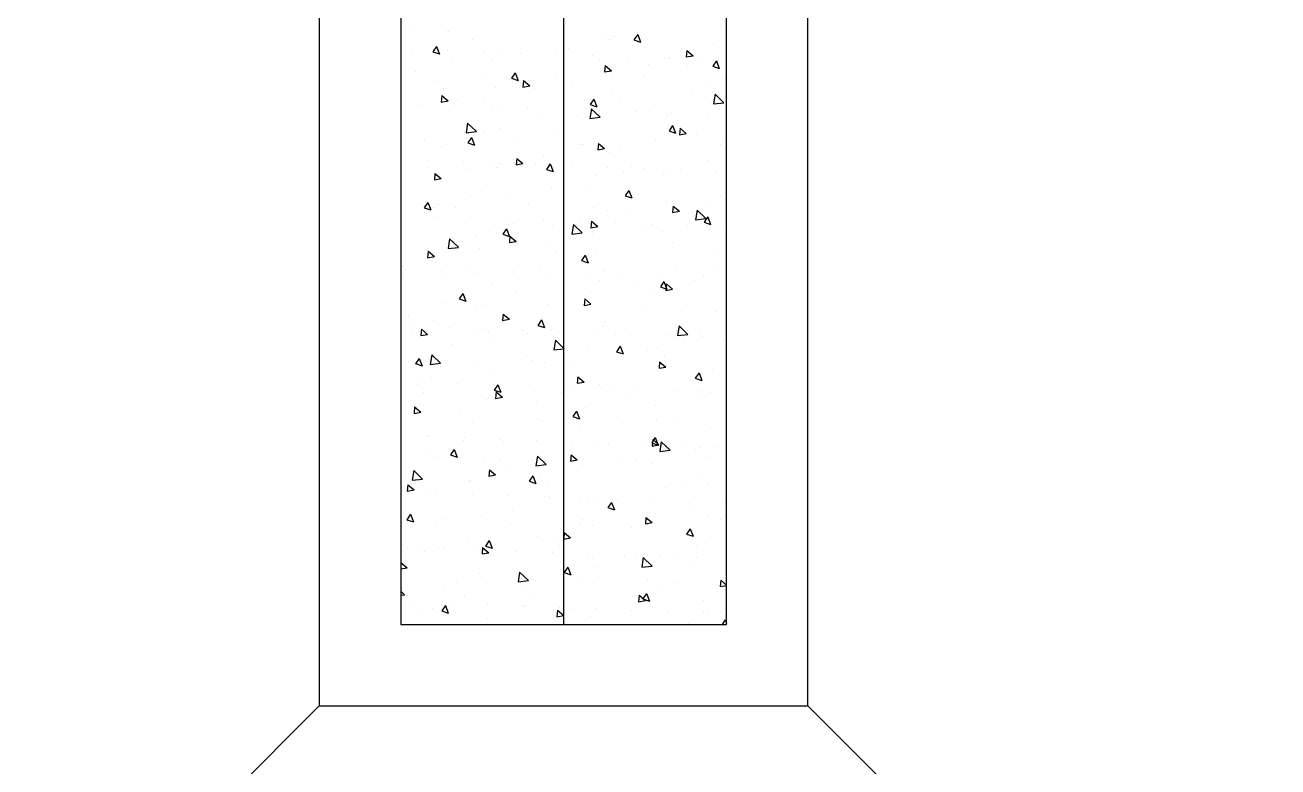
# Model space of a CAD drawing. Header units: millimetres. Extents: x 331487 to 517269, y 198509 to 399936.
# Drawn here: x 436408 to 437562, y 334707 to 335391 of the extents above; entities that cross this region are included whole.
import ezdxf

# ---------------------------------------------------------------- set-up
doc = ezdxf.new("R2010")
doc.units = ezdxf.units.MM
doc.header["$MEASUREMENT"] = 0
doc.layers.add('COLUMN', color=6, linetype='Continuous')
doc.layers.add('FOOTING', color=5, linetype='Continuous')

msp = doc.modelspace()

# ---------------------------------------------------------------- linework, layer by layer
at = {"layer": 'COLUMN'}
for p, q in [((436754.3, 336038.5), (436754.3, 334838.5)), ((437054.3, 334838.5), (437054.3, 336038.5)), ((436754.3, 334838.5), (437054.3, 334838.5))]:
    msp.add_line(p, q, dxfattribs=at)
at = {"layer": 'COLUMN', "color": 2, "linetype": 'Continuous'}
for p, q in [((437049.9, 335390.2), (437049.9, 335390.2)), ((436762.6, 335386.4), (436762.6, 335386.4)), ((436796.1, 335386), (436796.1, 335386)), ((436798.7, 335385.1), (436798.7, 335385.1)), ((436820.1, 335377.8), (436820.1, 335377.8)), ((436943.2, 335380.9), (436943.2, 335380.9)), ((436946.7, 335377.5), (436946.7, 335377.5)), ((436951.1, 335380.1), (436951.1, 335380.1)), ((436972.5, 335382.3), (436969.1, 335377.3)), ((436969.1, 335377.3), (436975.2, 335375.3)), ((436972.5, 335382.3), (436975.2, 335375.3)), ((436979.3, 335379.6), (436979.3, 335379.6)), ((436764.6, 335368.6), (436764.6, 335368.6)), ((436787.2, 335371.2), (436783.8, 335366.3)), ((436783.8, 335366.3), (436789.9, 335364.3)), ((436787.2, 335371.2), (436789.9, 335364.2)), ((436797.8, 335367.4), (436797.8, 335367.4)), ((436831.1, 335366.1), (436831.1, 335366.1)), ((436846.9, 335366.1), (436846.9, 335366.1)), ((436908.7, 335369.4), (436908.7, 335369.4)), ((437017.8, 335367.5), (437017.3, 335361.6)), ((437017.8, 335367.5), (437023.5, 335362.7)), ((437041.9, 335373.1), (437041.9, 335373.1)), ((436802, 335360.1), (436802, 335360.1)), ((436838.2, 335358.8), (436838.2, 335358.8)), ((436864.4, 335364.9), (436864.4, 335364.9)), ((436897.7, 335363.7), (436897.7, 335363.7)), ((436931, 335362.5), (436931, 335362.5)), ((436937.7, 335359.1), (436937.7, 335359.1)), ((436964.3, 335361.3), (436964.3, 335361.3)), ((436982.6, 335354.6), (436982.6, 335354.6)), ((436997.6, 335360.1), (436997.6, 335360.1)), ((437002.2, 335360.7), (437002.2, 335360.7)), ((437017.3, 335361.6), (437023.5, 335362.7)), ((437030.9, 335358.8), (437030.9, 335358.8)), ((437045, 335357.9), (437041.7, 335353)), ((437045, 335357.9), (437047.7, 335350.9)), ((436767.6, 335348.5), (436767.6, 335348.5)), ((436833.5, 335345), (436833.5, 335345)), ((436852.1, 335343.5), (436852.1, 335343.5)), ((436859.7, 335346.9), (436856.4, 335341.9)), ((436859.7, 335346.9), (436862.4, 335339.9)), ((436898, 335346.7), (436898, 335346.7)), ((436942.6, 335353.7), (436942, 335347.7)), ((436942, 335347.7), (436948.3, 335348.8)), ((436942.6, 335353.7), (436948.3, 335348.8)), ((436948.2, 335343), (436948.2, 335343)), ((436978.7, 335343.2), (436978.7, 335343.2)), ((437018.8, 335353.3), (437018.8, 335353.3)), ((437041.7, 335353), (437047.7, 335350.9)), ((436785.1, 335339.6), (436785.1, 335339.6)), ((436793.9, 335332.6), (436793.9, 335332.6)), ((436841.5, 335333.8), (436841.5, 335333.8)), ((436856.4, 335341.9), (436862.4, 335339.9)), ((436867.3, 335339.8), (436866.8, 335333.8)), ((436866.8, 335333.8), (436873.1, 335335)), ((436867.3, 335339.8), (436873.1, 335335)), ((436877.6, 335332.5), (436877.6, 335332.5)), ((436911.7, 335339.3), (436911.7, 335339.3)), ((437038.4, 335339), (437038.4, 335339)), ((437053.1, 335340.8), (437053.1, 335340.8)), ((436792.1, 335325.9), (436791.6, 335319.9)), ((436791.6, 335319.9), (436797.9, 335321.1)), ((436792.1, 335325.9), (436797.9, 335321.1)), ((436807, 335322.2), (436807, 335322.2)), ((436830.1, 335319.5), (436830.1, 335319.5)), ((436932.2, 335322.6), (436928.9, 335317.6)), ((436932.2, 335322.6), (436934.9, 335315.6)), ((436948.9, 335326.8), (436948.9, 335326.8)), ((436956.7, 335319.2), (436956.7, 335319.2)), ((437022.1, 335328.3), (437022.1, 335328.3)), ((437039.6, 335319.7), (437039.6, 335319.7)), ((437043.8, 335327.1), (437042.4, 335318.2)), ((437042.4, 335318.2), (437051.9, 335319.3)), ((437043.8, 335327.1), (437051.9, 335319.3)), ((436771, 335318.1), (436771, 335318.1)), ((436804.2, 335316.8), (436804.2, 335316.8)), ((436837.5, 335315.6), (436837.5, 335315.6)), ((436844.7, 335312.7), (436844.7, 335312.7)), ((436870.8, 335314.4), (436870.8, 335314.4)), ((436904.1, 335313.2), (436904.1, 335313.2)), ((436929.9, 335313.8), (436928.5, 335304.9)), ((436928.9, 335317.6), (436934.9, 335315.6)), ((436929.8, 335313.8), (436938, 335306)), ((436937.4, 335312), (436937.4, 335312)), ((436970.7, 335310.8), (436970.7, 335310.8)), ((436987.6, 335316.7), (436987.6, 335316.7)), ((437004, 335309.5), (437004, 335309.5)), ((437037.3, 335308.3), (437037.3, 335308.3)), ((436815.9, 335300.6), (436814.5, 335291.7)), ((436815.9, 335300.6), (436824, 335292.8)), ((436880.9, 335307.5), (436880.9, 335307.5)), ((436917, 335306.2), (436917, 335306.2)), ((436928.5, 335304.9), (436938, 335306)), ((436935.4, 335305.7), (436935.4, 335305.7)), ((437000, 335307.3), (437000, 335307.3)), ((437004.7, 335298.3), (437001.4, 335293.3)), ((437004.7, 335298.3), (437007.4, 335291.3)), ((436775.9, 335285.4), (436775.9, 335285.4)), ((436814.5, 335291.7), (436824, 335292.8)), ((436819.5, 335287.2), (436816.1, 335282.3)), ((436819.5, 335287.2), (436822.1, 335280.2)), ((436831.3, 335291.7), (436831.3, 335291.7)), ((436846.4, 335295.9), (436846.4, 335295.9)), ((436862.1, 335285.1), (436862.1, 335285.1)), ((436895.8, 335293.3), (436895.8, 335293.3)), ((436988.7, 335284.8), (436988.7, 335284.8)), ((437001.4, 335293.3), (437007.4, 335291.3)), ((437011.5, 335295.8), (437011, 335289.8)), ((437011, 335289.8), (437017.2, 335291)), ((437011.5, 335295.8), (437017.3, 335291)), ((437027, 335290.4), (437027, 335290.4)), ((437050.8, 335287.4), (437050.8, 335287.4)), ((436791.6, 335279.3), (436791.6, 335279.3)), ((436795.1, 335281.3), (436795.1, 335281.3)), ((436816.1, 335282.3), (436822.1, 335280.2)), ((436920.3, 335281.2), (436920.3, 335281.2)), ((436921.7, 335281), (436921.7, 335281)), ((436936.3, 335281.9), (436935.8, 335276)), ((436935.8, 335276), (436942, 335277.1)), ((436936.3, 335281.9), (436942, 335277.1)), ((436946.6, 335273.4), (436946.6, 335273.4)), ((436956.5, 335279.9), (436956.5, 335279.9)), ((437048.4, 335280.7), (437048.4, 335280.7)), ((436778.5, 335266.1), (436778.5, 335266.1)), ((436811.7, 335264.9), (436811.7, 335264.9)), ((436845, 335263.7), (436845, 335263.7)), ((436861.1, 335268.1), (436860.5, 335262.1)), ((436860.5, 335262.1), (436866.8, 335263.2)), ((436861.1, 335268.1), (436866.8, 335263.2)), ((436878.3, 335262.5), (436878.3, 335262.5)), ((436885.9, 335269.6), (436885.9, 335269.6)), ((436892, 335262.9), (436888.6, 335257.9)), ((436892, 335262.9), (436894.7, 335255.9)), ((437037.4, 335266.3), (437037.4, 335266.3)), ((436779.2, 335260.3), (436779.2, 335260.3)), ((436785.8, 335254.2), (436785.3, 335248.2)), ((436785.8, 335254.2), (436791.6, 335249.4)), ((436815.3, 335259.1), (436815.3, 335259.1)), ((436840.1, 335261.2), (436840.1, 335261.2)), ((436842.4, 335259.4), (436842.4, 335259.4)), ((436888.6, 335257.9), (436894.7, 335255.9)), ((436911.6, 335261.3), (436911.6, 335261.3)), ((436933.2, 335252.3), (436933.2, 335252.3)), ((436944.9, 335260), (436944.9, 335260)), ((436959.8, 335254.9), (436959.8, 335254.9)), ((436966.7, 335260.9), (436966.7, 335260.9)), ((436978.2, 335258.8), (436978.2, 335258.8)), ((436995.9, 335253.6), (436995.9, 335253.6)), ((436997.7, 335253.9), (436997.7, 335253.9)), ((437011.5, 335257.6), (437011.5, 335257.6)), ((437044.8, 335256.4), (437044.8, 335256.4)), ((436785.3, 335248.2), (436791.6, 335249.4)), ((436893.5, 335239.9), (436893.5, 335239.9)), ((436925.3, 335243.3), (436925.3, 335243.3)), ((436964.5, 335238.6), (436961.1, 335233.6)), ((436964.5, 335238.6), (436967.2, 335231.6)), ((436779.2, 335227.5), (436775.8, 335222.6)), ((436779.2, 335227.5), (436781.9, 335220.5)), ((436818.6, 335234), (436818.6, 335234)), ((436829, 335238.3), (436829, 335238.3)), ((436854.8, 335232.7), (436854.8, 335232.7)), ((436872.1, 335226.8), (436872.1, 335226.8)), ((436961.1, 335233.6), (436967.2, 335231.6)), ((436999.2, 335228.5), (436999.2, 335228.5)), ((437035.4, 335227.3), (437035.4, 335227.3)), ((437048.5, 335234), (437048.5, 335234)), ((436775.8, 335222.6), (436781.9, 335220.5)), ((436784.2, 335222.5), (436784.2, 335222.5)), ((436789.3, 335225.9), (436789.3, 335225.9)), ((436805.1, 335223), (436805.1, 335223)), ((436931.8, 335222.7), (436931.8, 335222.7)), ((436944.4, 335220), (436944.4, 335220)), ((436964.8, 335217), (436964.8, 335217)), ((436998.7, 335226.5), (436998.7, 335226.5)), ((437005.2, 335224.1), (437004.7, 335218.1)), ((437004.7, 335218.1), (437011, 335219.3)), ((437005.2, 335224.1), (437011, 335219.3)), ((437027.3, 335220.4), (437025.9, 335211.5)), ((437027.3, 335220.4), (437035.4, 335212.6)), ((436785.5, 335214.8), (436785.5, 335214.8)), ((436818.8, 335213.6), (436818.8, 335213.6)), ((436840.2, 335206), (436840.2, 335206)), ((436852.1, 335212.3), (436852.1, 335212.3)), ((436858, 335207.7), (436858, 335207.7)), ((436885.4, 335211.1), (436885.4, 335211.1)), ((436894.2, 335206.4), (436894.2, 335206.4)), ((436913.3, 335207.1), (436911.9, 335198.2)), ((436913.3, 335207.1), (436921.4, 335199.3)), ((436918.7, 335209.9), (436918.7, 335209.9)), ((436930, 335210.2), (436929.5, 335204.2)), ((436929.5, 335204.2), (436935.8, 335205.4)), ((436930, 335210.2), (436935.8, 335205.4)), ((436951.9, 335208.7), (436951.9, 335208.7)), ((436985.2, 335207.5), (436985.2, 335207.5)), ((437018.5, 335206.3), (437018.5, 335206.3)), ((437025.9, 335211.5), (437035.4, 335212.6)), ((437037, 335214.2), (437033.6, 335209.3)), ((437033.6, 335209.3), (437039.7, 335207.2)), ((437035.1, 335212.9), (437035.1, 335212.9)), ((437037, 335214.2), (437039.7, 335207.2)), ((437051.8, 335205), (437051.8, 335205)), ((436799.3, 335193.8), (436798, 335184.9)), ((436799.3, 335193.8), (436807.4, 335186.1)), ((436823.6, 335196.1), (436823.6, 335196.1)), ((436851.7, 335203.2), (436848.4, 335198.2)), ((436848.4, 335198.2), (436854.4, 335196.2)), ((436850.1, 335202.9), (436850.1, 335202.9)), ((436851.7, 335203.2), (436854.4, 335196.2)), ((436854.8, 335196.3), (436854.3, 335190.4)), ((436854.8, 335196.3), (436860.5, 335191.5)), ((436911.9, 335198.2), (436921.4, 335199.3)), ((436930.9, 335198.9), (436930.9, 335198.9)), ((436976.8, 335202.6), (436976.8, 335202.6)), ((436995.5, 335200.5), (436995.5, 335200.5)), ((437038.7, 335202.2), (437038.7, 335202.2)), ((436779.6, 335182.5), (436779, 335176.5)), ((436779.6, 335182.5), (436785.3, 335177.6)), ((436798, 335184.9), (436807.5, 335186)), ((436826.7, 335184.9), (436826.7, 335184.9)), ((436854.3, 335190.4), (436860.5, 335191.5)), ((436891.3, 335186.5), (436891.3, 335186.5)), ((436897.5, 335181.4), (436897.5, 335181.4)), ((437004.2, 335190.7), (437004.2, 335190.7)), ((437046.3, 335180.6), (437046.3, 335180.6)), ((436779, 335176.5), (436785.3, 335177.6)), ((436787.1, 335172.5), (436787.1, 335172.5)), ((436863, 335169.8), (436863, 335169.8)), ((436924.2, 335178.9), (436920.9, 335173.9)), ((436920.9, 335173.9), (436926.9, 335171.9)), ((436924.2, 335178.9), (436926.9, 335171.9)), ((436933.6, 335180.1), (436933.6, 335180.1)), ((436755.5, 335168.8), (436755.5, 335168.8)), ((436756.3, 335160.6), (436756.3, 335160.6)), ((436758.6, 335165.5), (436758.6, 335165.5)), ((436791.9, 335164.3), (436791.9, 335164.3)), ((436792.5, 335159.3), (436792.5, 335159.3)), ((436815.1, 335164.7), (436815.1, 335164.7)), ((436825.2, 335163), (436825.2, 335163)), ((436858.5, 335161.8), (436858.5, 335161.8)), ((436882.1, 335168.5), (436882.1, 335168.5)), ((436891.8, 335160.6), (436891.8, 335160.6)), ((436925.1, 335159.4), (436925.1, 335159.4)), ((436941.8, 335164.4), (436941.8, 335164.4)), ((436942.1, 335166.6), (436942.1, 335166.6)), ((436958.3, 335158.2), (436958.3, 335158.2)), ((437008.7, 335168.2), (437008.7, 335168.2)), ((437032.9, 335159.5), (437032.9, 335159.5)), ((437043.6, 335164.4), (437043.6, 335164.4)), ((436837.9, 335152.6), (436837.9, 335152.6)), ((436936.9, 335155.1), (436936.9, 335155.1)), ((436973.1, 335153.8), (436973.1, 335153.8)), ((436991.6, 335157), (436991.6, 335157)), ((436993.2, 335147.1), (436993.2, 335147.1)), ((436996.7, 335154.5), (436993.4, 335149.6)), ((436993.4, 335149.6), (436999.4, 335147.5)), ((436996.7, 335154.5), (436999.4, 335147.5)), ((436999, 335152.4), (436998.4, 335146.4)), ((436998.4, 335146.4), (437004.7, 335147.5)), ((436999, 335152.4), (437004.7, 335147.5)), ((437024.9, 335155.8), (437024.9, 335155.8)), ((436811.4, 335143.5), (436808.1, 335138.5)), ((436808.1, 335138.5), (436814.1, 335136.5)), ((436811.4, 335143.5), (436814.1, 335136.5)), ((436860.1, 335144.5), (436860.1, 335144.5)), ((436902.5, 335143.5), (436902.5, 335143.5)), ((436923.7, 335138.5), (436923.2, 335132.5)), ((436923.7, 335138.5), (436929.5, 335133.7)), ((436928.7, 335145.5), (436928.7, 335145.5)), ((436986.8, 335144.2), (436986.8, 335144.2)), ((436795.8, 335134.3), (436795.8, 335134.3)), ((436824.5, 335131.5), (436824.5, 335131.5)), ((436831.9, 335133), (436831.9, 335133)), ((436848.5, 335124.6), (436848, 335118.6)), ((436848.5, 335124.6), (436854.3, 335119.8)), ((436889, 335133.1), (436889, 335133.1)), ((436923.2, 335132.5), (436929.5, 335133.7)), ((436976.4, 335128.8), (436976.4, 335128.8)), ((437012.5, 335127.5), (437012.5, 335127.5)), ((437044, 335127.2), (437044, 335127.2)), ((436761.3, 335122.7), (436761.3, 335122.7)), ((436766.1, 335113.5), (436766.1, 335113.5)), ((436784.8, 335119.1), (436784.8, 335119.1)), ((436799.4, 335112.3), (436799.4, 335112.3)), ((436848, 335118.6), (436854.3, 335119.8)), ((436884, 335119.2), (436880.6, 335114.2)), ((436880.6, 335114.2), (436886.6, 335112.2)), ((436884, 335119.2), (436886.6, 335112.2)), ((436939.8, 335113.2), (436939.8, 335113.2)), ((436941.9, 335117.2), (436941.9, 335117.2)), ((437010.7, 335113.6), (437009.3, 335104.7)), ((437010.7, 335113.6), (437018.8, 335105.8)), ((436765.5, 335110.5), (436765.5, 335110.5)), ((436773.3, 335110.7), (436772.8, 335104.8)), ((436772.8, 335104.8), (436779, 335105.9)), ((436773.3, 335110.7), (436779, 335105.9)), ((436825.1, 335106.3), (436825.1, 335106.3)), ((436832.7, 335111.1), (436832.7, 335111.1)), ((436835.2, 335108), (436835.2, 335108)), ((436866, 335109.9), (436866, 335109.9)), ((436871.3, 335106.7), (436871.3, 335106.7)), ((436892.1, 335110.2), (436892.1, 335110.2)), ((436896.7, 335100.4), (436895.4, 335091.5)), ((436896.7, 335100.4), (436904.9, 335092.6)), ((436899.3, 335108.7), (436899.3, 335108.7)), ((436932.6, 335107.5), (436932.6, 335107.5)), ((436951.8, 335106), (436951.8, 335106)), ((436965.8, 335106.2), (436965.8, 335106.2)), ((436999.1, 335105), (436999.1, 335105)), ((437009.3, 335104.7), (437018.8, 335105.8)), ((437015.8, 335102.5), (437015.8, 335102.5)), ((437018.7, 335109.9), (437018.7, 335109.9)), ((437030.6, 335106.2), (437030.6, 335106.2)), ((437032.4, 335103.8), (437032.4, 335103.8)), ((437052, 335101.2), (437052, 335101.2)), ((436800.7, 335096.4), (436800.7, 335096.4)), ((436835.7, 335099.2), (436835.7, 335099.2)), ((436895.4, 335091.5), (436904.9, 335092.6)), ((436926.4, 335092.1), (436926.4, 335092.1)), ((436956.5, 335094.9), (436953.1, 335089.9)), ((436953.1, 335089.9), (436959.2, 335087.9)), ((436956.5, 335094.9), (436959.2, 335087.8)), ((436981.4, 335090.9), (436981.4, 335090.9)), ((436990.9, 335093.8), (436990.9, 335093.8)), ((436771.2, 335083.8), (436767.8, 335078.8)), ((436767.8, 335078.9), (436773.9, 335076.8)), ((436771.2, 335083.8), (436773.9, 335076.8)), ((436782.8, 335087.1), (436781.4, 335078.2)), ((436781.4, 335078.2), (436790.9, 335079.3)), ((436782.8, 335087.1), (436790.9, 335079.3)), ((436822.2, 335078.1), (436822.2, 335078.1)), ((436870.2, 335086.2), (436870.2, 335086.2)), ((436874.6, 335081.7), (436874.6, 335081.7)), ((436886.8, 335079.7), (436886.8, 335079.7)), ((436910.8, 335080.4), (436910.8, 335080.4)), ((436992.7, 335080.6), (436992.2, 335074.7)), ((436992.7, 335080.6), (436998.4, 335075.8)), ((436996.8, 335085.9), (436996.8, 335085.9)), ((436782.6, 335065.7), (436782.6, 335065.7)), ((436840.2, 335070.1), (436840.2, 335070.1)), ((436917.5, 335066.8), (436916.9, 335060.8)), ((436917.5, 335066.8), (436923.2, 335061.9)), ((436992.2, 335074.7), (436998.4, 335075.8)), ((437029, 335070.5), (437025.6, 335065.5)), ((437025.6, 335065.5), (437031.7, 335063.5)), ((437029, 335070.5), (437031.7, 335063.5)), ((437041.8, 335073.9), (437041.8, 335073.9)), ((436769.6, 335059.5), (436769.6, 335059.5)), ((436773.1, 335062.2), (436773.1, 335062.2)), ((436806.4, 335061), (436806.4, 335061)), ((436839.7, 335059.8), (436839.7, 335059.8)), ((436843.7, 335059.5), (436840.3, 335054.5)), ((436840.3, 335054.5), (436846.4, 335052.5)), ((436843.7, 335059.5), (436846.4, 335052.5)), ((436873, 335058.5), (436873, 335058.5)), ((436906.3, 335057.3), (436906.3, 335057.3)), ((436914.1, 335055.3), (436914.1, 335055.3)), ((436916.9, 335060.8), (436923.2, 335061.9)), ((436937.6, 335059.8), (436937.6, 335059.8)), ((436939.6, 335056.1), (436939.6, 335056.1)), ((436950.2, 335054.1), (436950.2, 335054.1)), ((436972.9, 335054.9), (436972.9, 335054.9)), ((437006.2, 335053.7), (437006.2, 335053.7)), ((437020.8, 335064.6), (437020.8, 335064.6)), ((436775.5, 335052.2), (436775.5, 335052.2)), ((436833.4, 335045.8), (436833.4, 335045.8)), ((436835.2, 335048), (436835.2, 335048)), ((436842.2, 335052.9), (436841.7, 335046.9)), ((436841.7, 335046.9), (436848, 335048.1)), ((436842.2, 335052.9), (436848, 335048.1)), ((436879.6, 335043.8), (436879.6, 335043.8)), ((436902.1, 335051.9), (436902.1, 335051.9)), ((436961.8, 335047.7), (436961.8, 335047.7)), ((437028.3, 335052.8), (437028.3, 335052.8)), ((437028.7, 335051.6), (437028.7, 335051.6)), ((437039.5, 335052.5), (437039.5, 335052.5)), ((436767, 335039), (436766.5, 335033)), ((436766.5, 335033), (436772.8, 335034.2)), ((436767, 335039), (436772.8, 335034.2)), ((436772.9, 335034.5), (436772.9, 335034.5)), ((436809.1, 335033.2), (436809.1, 335033.2)), ((436916.2, 335035.2), (436912.9, 335030.2)), ((436916.2, 335035.2), (436918.9, 335028.2)), ((436924.2, 335038.8), (436924.2, 335038.8)), ((436988.7, 335040.4), (436988.7, 335040.4)), ((436820, 335024.7), (436820, 335024.7)), ((436880.2, 335027.9), (436880.2, 335027.9)), ((436884.5, 335026.4), (436884.5, 335026.4)), ((436912.9, 335030.2), (436918.9, 335028.2)), ((436953.5, 335029), (436953.5, 335029)), ((436989.7, 335027.8), (436989.7, 335027.8)), ((437006.8, 335027.6), (437006.8, 335027.6)), ((437039.5, 335020.5), (437039.5, 335020.5)), ((436779.5, 335011.7), (436779.5, 335011.7)), ((436780.3, 335012.3), (436780.3, 335012.3)), ((436812.4, 335008.2), (436812.4, 335008.2)), ((436812.8, 335010.5), (436812.8, 335010.5)), ((436846.1, 335009.3), (436846.1, 335009.3)), ((436879.4, 335008), (436879.4, 335008)), ((436919.1, 335017.5), (436919.1, 335017.5)), ((436988.7, 335010.8), (436985.4, 335005.9)), ((436986.4, 335008.9), (436985.9, 335002.9)), ((436986.4, 335008.9), (436992.1, 335004.1)), ((436988.7, 335010.8), (436991.4, 335003.8)), ((436777.9, 334996.6), (436777.9, 334996.6)), ((436803.4, 334999.8), (436800.1, 334994.8)), ((436803.4, 334999.8), (436806.1, 334992.8)), ((436848.5, 335006.9), (436848.5, 335006.9)), ((436912.7, 335006.8), (436912.7, 335006.8)), ((436935.3, 335006.5), (436935.3, 335006.5)), ((436946, 335005.6), (436946, 335005.6)), ((436979.3, 335004.4), (436979.3, 335004.4)), ((436985.4, 335005.9), (436991.4, 335003.8)), ((436985.9, 335002.9), (436992.1, 335004.1)), ((436994.2, 335006.9), (436992.8, 334998)), ((436992.8, 334998), (437002.3, 334999.1)), ((436993, 335002.7), (436993, 335002.7)), ((436994.2, 335006.9), (437002.3, 334999.1)), ((437012.6, 335003.2), (437012.6, 335003.2)), ((437026.1, 334999.4), (437026.1, 334999.4)), ((437029.1, 335001.5), (437029.1, 335001.5)), ((437045.9, 335002), (437045.9, 335002)), ((436785.5, 334993.8), (436785.5, 334993.8)), ((436800.1, 334994.8), (436806.1, 334992.8)), ((436831.1, 334992.5), (436831.1, 334992.5)), ((436845.2, 334989.7), (436845.2, 334989.7)), ((436880.2, 334993.6), (436878.8, 334984.8)), ((436878.8, 334984.8), (436888.3, 334985.9)), ((436880.2, 334993.7), (436888.3, 334985.9)), ((436911.2, 334995), (436910.7, 334989.1)), ((436910.7, 334989.1), (436916.9, 334990.2)), ((436911.2, 334995), (436916.9, 334990.2)), ((436912.1, 334993.5), (436912.1, 334993.5)), ((436921.9, 334985.4), (436921.9, 334985.4)), ((436958.5, 334991.2), (436958.5, 334991.2)), ((436971.8, 334989.4), (436971.8, 334989.4)), ((436986.4, 334987), (436986.4, 334987)), ((437038.8, 334993.2), (437038.8, 334993.2)), ((436766.2, 334980.4), (436764.9, 334971.5)), ((436766.2, 334980.4), (436774.3, 334972.6)), ((436836, 334981.2), (436835.4, 334975.2)), ((436835.4, 334975.2), (436841.7, 334976.3)), ((436836, 334981.2), (436841.7, 334976.3)), ((436851.8, 334981.9), (436851.8, 334981.9)), ((436876, 334975.5), (436872.6, 334970.5)), ((436876, 334975.5), (436878.6, 334968.5)), ((436882.2, 334973), (436882.2, 334973)), ((436887.9, 334980.6), (436887.9, 334980.6)), ((437032.4, 334976.4), (437032.4, 334976.4)), ((436760.7, 334967.3), (436760.2, 334961.3)), ((436760.2, 334961.3), (436766.5, 334962.5)), ((436760.7, 334967.3), (436766.5, 334962.5)), ((436763.5, 334969.9), (436763.5, 334969.9)), ((436764.9, 334971.5), (436774.4, 334972.6)), ((436817.3, 334970.3), (436817.3, 334970.3)), ((436817.7, 334971.4), (436817.7, 334971.4)), ((436872.6, 334970.5), (436878.6, 334968.5)), ((436890.2, 334969.6), (436890.2, 334969.6)), ((436998, 334964.9), (436998, 334964.9)), ((437016.8, 334969.3), (437016.8, 334969.3)), ((437037.3, 334967.1), (437037.3, 334967.1)), ((436778.1, 334959), (436778.1, 334959)), ((436787, 334959.7), (436787, 334959.7)), ((436820.3, 334958.5), (436820.3, 334958.5)), ((436853.6, 334957.3), (436853.6, 334957.3)), ((436886.9, 334956.1), (436886.9, 334956.1)), ((436891.2, 334955.6), (436891.2, 334955.6)), ((436920.2, 334954.9), (436920.2, 334954.9)), ((436927.4, 334954.3), (436927.4, 334954.3)), ((436933.1, 334953.1), (436933.1, 334953.1)), ((436948.5, 334951.1), (436945.1, 334946.2)), ((436948.5, 334951.1), (436951.2, 334944.1)), ((436953.5, 334953.7), (436953.5, 334953.7)), ((436986.8, 334952.5), (436986.8, 334952.5)), ((437020.1, 334951.2), (437020.1, 334951.2)), ((437053.4, 334950), (437053.4, 334950)), ((436763.2, 334940.1), (436759.8, 334935.1)), ((436763.2, 334940.1), (436765.9, 334933.1)), ((436828.9, 334939.1), (436828.9, 334939.1)), ((436856.8, 334944), (436856.8, 334944)), ((436945.1, 334946.2), (436951.2, 334944.1)), ((437023.8, 334946), (437023.8, 334946)), ((437037.4, 334938.6), (437037.4, 334938.6)), ((436759.8, 334935.1), (436765.9, 334933.1)), ((436786.2, 334933.5), (436786.2, 334933.5)), ((436795.5, 334935.5), (436795.5, 334935.5)), ((436855.2, 334931.4), (436855.2, 334931.4)), ((436919.6, 334932), (436919.6, 334932)), ((436922.1, 334935.2), (436922.1, 334935.2)), ((436930.7, 334929.3), (436930.7, 334929.3)), ((436966.8, 334928), (436966.8, 334928)), ((436980.1, 334937.2), (436979.6, 334931.2)), ((436979.6, 334931.2), (436985.9, 334932.4)), ((436980.1, 334937.2), (436985.9, 334932.4)), ((436981.8, 334931.1), (436981.8, 334931.1)), ((436984.2, 334933.6), (436984.2, 334933.6)), ((437021, 334926.8), (437017.6, 334921.8)), ((437021, 334926.8), (437023.7, 334919.8)), ((437048.8, 334934.9), (437048.8, 334934.9)), ((436815.5, 334918), (436815.5, 334918)), ((436835.7, 334915.8), (436832.3, 334910.8)), ((436835.7, 334915.8), (436838.4, 334908.8)), ((436880, 334919.6), (436880, 334919.6)), ((436896.2, 334917.7), (436896.2, 334917.7)), ((436904.9, 334923.3), (436904.4, 334917.3)), ((436904.4, 334917.3), (436910.6, 334918.5)), ((436904.9, 334923.3), (436910.7, 334918.5)), ((437017.6, 334921.8), (437023.7, 334919.8)), ((436760.8, 334909.6), (436760.8, 334909.6)), ((436773.6, 334911.6), (436773.6, 334911.6)), ((436775.8, 334905.6), (436775.8, 334905.6)), ((436789.5, 334908.4), (436789.5, 334908.4)), ((436794.1, 334908.4), (436794.1, 334908.4)), ((436825.7, 334907.2), (436825.7, 334907.2)), ((436827.4, 334907.2), (436827.4, 334907.2)), ((436829.7, 334909.4), (436829.2, 334903.5)), ((436829.2, 334903.5), (436835.4, 334904.6)), ((436829.7, 334909.4), (436835.4, 334904.6)), ((436832.3, 334910.8), (436838.4, 334908.8)), ((436860.7, 334906), (436860.7, 334906)), ((436894, 334904.8), (436894, 334904.8)), ((436900.2, 334911.3), (436900.2, 334911.3)), ((437026.8, 334911), (437026.8, 334911)), ((437035, 334913.7), (437035, 334913.7)), ((436754.5, 334895.6), (436754.3, 334894.2)), ((436754.5, 334895.6), (436760.2, 334890.7)), ((436755.1, 334896.9), (436755.1, 334896.9)), ((436927.2, 334903.5), (436927.2, 334903.5)), ((436930.8, 334899.7), (436930.8, 334899.7)), ((436960.5, 334902.3), (436960.5, 334902.3)), ((436970.1, 334903), (436970.1, 334903)), ((436977.6, 334900.2), (436976.2, 334891.3)), ((436976.2, 334891.3), (436985.7, 334892.4)), ((436977.6, 334900.2), (436985.7, 334892.4)), ((436993.8, 334901.1), (436993.8, 334901.1)), ((437006.3, 334901.7), (437006.3, 334901.7)), ((437021.6, 334892.6), (437021.6, 334892.6)), ((437027.1, 334899.9), (437027.1, 334899.9)), ((436754.3, 334889.7), (436760.2, 334890.7)), ((436826.6, 334885.7), (436826.6, 334885.7)), ((436829, 334882.1), (436829, 334882.1)), ((436863.6, 334886.9), (436862.3, 334878)), ((436863.6, 334886.9), (436871.8, 334879.1)), ((436865.1, 334880.9), (436865.1, 334880.9)), ((436908.2, 334891.4), (436904.8, 334886.5)), ((436904.8, 334886.5), (436910.9, 334884.4)), ((436908.2, 334891.4), (436910.9, 334884.4)), ((436935.7, 334891.4), (436935.7, 334891.4)), ((436754.3, 334869.2), (436757.8, 334865.9)), ((436794.5, 334870.6), (436794.5, 334870.6)), ((436805.5, 334877.2), (436805.5, 334877.2)), ((436862.3, 334878), (436871.8, 334879.1)), ((436865.2, 334873.1), (436865.2, 334873.1)), ((436917.4, 334878.6), (436917.4, 334878.6)), ((436932.2, 334876.9), (436932.2, 334876.9)), ((436981.9, 334880.2), (436981.9, 334880.2)), ((436991.8, 334872.8), (436991.8, 334872.8)), ((437009.6, 334876.7), (437009.6, 334876.7)), ((437045.7, 334875.4), (437045.7, 334875.4)), ((437048.5, 334873.4), (437054.3, 334874.4)), ((437049.1, 334879.3), (437048.6, 334873.4)), ((437049.1, 334879.3), (437054.3, 334874.9)), ((436754.3, 334865.5), (436757.8, 334865.9)), ((436767.2, 334859.1), (436767.2, 334859.1)), ((436800.5, 334857.9), (436800.5, 334857.9)), ((436813.2, 334864.6), (436813.2, 334864.6)), ((436877.7, 334866.2), (436877.7, 334866.2)), ((436973.9, 334865.5), (436973.3, 334859.5)), ((436973.3, 334859.5), (436979.6, 334860.6)), ((436973.9, 334865.5), (436979.6, 334860.6)), ((436975.1, 334865.1), (436975.1, 334865.1)), ((436980.7, 334867.1), (436977.4, 334862.1)), ((436977.4, 334862.1), (436983.4, 334860.1)), ((436980.7, 334867.1), (436983.4, 334860.1)), ((437032.8, 334860.3), (437032.8, 334860.3)), ((436773.6, 334852.2), (436773.6, 334852.2)), ((436783.6, 334853.2), (436783.6, 334853.2)), ((436795.4, 334856.1), (436792.1, 334851.1)), ((436792.1, 334851.1), (436798.1, 334849.1)), ((436795.4, 334856.1), (436798.1, 334849.1)), ((436833.8, 334856.7), (436833.8, 334856.7)), ((436867.1, 334855.5), (436867.1, 334855.5)), ((436868.4, 334855.8), (436868.4, 334855.8)), ((436898.6, 334851.6), (436898.1, 334845.6)), ((436898.1, 334845.6), (436904.4, 334846.8)), ((436898.6, 334851.6), (436904.4, 334846.8)), ((436900.4, 334854.2), (436900.4, 334854.2)), ((436904.5, 334854.6), (436904.5, 334854.6)), ((436910.2, 334852.9), (436910.2, 334852.9)), ((436928.6, 334846.3), (436928.6, 334846.3)), ((436933.6, 334853), (436933.6, 334853)), ((436966.9, 334851.8), (436966.9, 334851.8)), ((437000.2, 334850.6), (437000.2, 334850.6)), ((437033.5, 334849.4), (437033.5, 334849.4)), ((437036.8, 334852.6), (437036.8, 334852.6)), ((437049, 334850.4), (437049, 334850.4)), ((436833.9, 334844.3), (436833.9, 334844.3)), ((437014.5, 334838.8), (437014.5, 334838.8)), ((437019.3, 334839.2), (437019.3, 334839.2)), ((437053.2, 334842.8), (437050.4, 334838.5)), ((437053.2, 334842.8), (437054.3, 334839.9))]:
    msp.add_line(p, q, dxfattribs=at)
at = {"layer": 'FOOTING'}
for p, q in [((436679.3, 336113.5), (436679.3, 334763.5)), ((437129.3, 334763.5), (437129.3, 336113.5)), ((436904.3, 336038.5), (436904.3, 334838.5)), ((436679.3, 334763.5), (435254.3, 333338.5)), ((436679.3, 334763.5), (437129.3, 334763.5)), ((437129.3, 334763.5), (438554.3, 333338.5))]:
    msp.add_line(p, q, dxfattribs=at)

doc.saveas('drawing.dxf')
